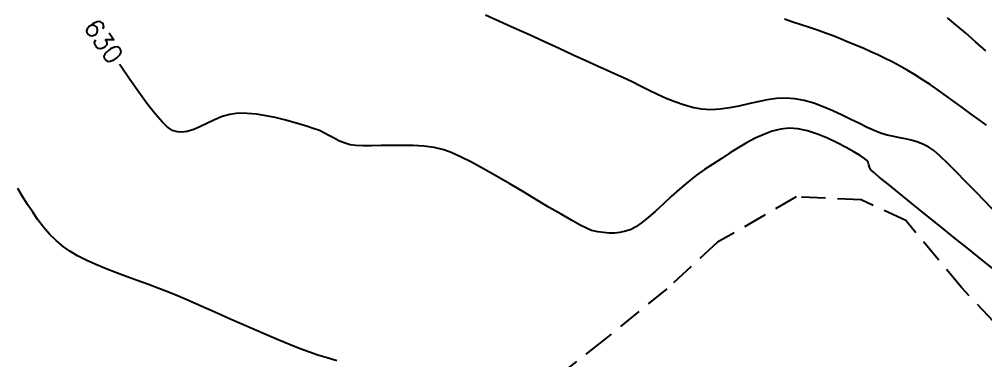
# Model space of a CAD drawing. Header units: feet. Extents: x 26064 to 27719, y 16802 to 28989.
# Drawn here: x 26317.5 to 26443.9, y 17699.9 to 17744.6 of the extents above; entities that cross this region are included whole.
import ezdxf

# ---------------------------------------------------------------- set-up
doc = ezdxf.new("R2010")
doc.units = ezdxf.units.FT
doc.header["$LTSCALE"] = 50
doc.header["$MEASUREMENT"] = 0
doc.linetypes.add('HIDDEN', pattern=[0.375, 0.25, -0.125])
doc.linetypes.add('HIDN25', pattern=[0.0938, 0.0625, -0.0313])
doc.layers.add('CONT-MJR', color=160, linetype='HIDDEN')
doc.layers.add('CONT-MNR', color=55, linetype='HIDN25')
doc.styles.add('l60', font='simplex', dxfattribs={"height": 2.4})

msp = doc.modelspace()

# ---------------------------------------------------------------- linework, layer by layer
at = {"layer": 'CONT-MJR', "color": 7}
for p, q in [((26330.7837, 17738.44535, 630), (26330.63512, 17738.66363, 630)), ((26331.99056, 17736.6842, 630), (26330.7837, 17738.44535, 630)), ((26333.15518, 17735.02105, 630), (26331.99056, 17736.6842, 630)), ((26334.25864, 17733.50775, 630), (26333.15518, 17735.02105, 630)), ((26335.28201, 17732.19618, 630), (26334.25864, 17733.50775, 630)), ((26336.20638, 17731.1382, 630), (26335.28201, 17732.19618, 630)), ((26336.86187, 17730.50925, 630), (26336.20638, 17731.1382, 630)), ((26343.0691, 17731.42487, 630), (26342.13934, 17730.96926, 630)), ((26344.04241, 17731.83216, 630), (26343.0691, 17731.42487, 630)), ((26345.07245, 17732.13331, 630), (26344.04241, 17731.83216, 630)), ((26346.1724, 17732.27048, 630), (26345.07245, 17732.13331, 630)), ((26347.34272, 17732.25191, 630), (26346.1724, 17732.27048, 630)), ((26348.55674, 17732.13743, 630), (26347.34272, 17732.25191, 630)), ((26349.78701, 17731.94656, 630), (26348.55674, 17732.13743, 630)), ((26351.00608, 17731.69882, 630), (26349.78701, 17731.94656, 630)), ((26352.18649, 17731.41374, 630), (26351.00608, 17731.69882, 630)), ((26353.30079, 17731.11084, 630), (26352.18649, 17731.41374, 630)), ((26337.29813, 17730.18181, 630), (26336.86187, 17730.50925, 630)), ((26337.56034, 17730.03844, 630), (26337.29813, 17730.18181, 630)), ((26337.6824, 17729.99048, 630), (26337.56034, 17730.03844, 630)), ((26337.86677, 17729.93439, 630), (26337.6824, 17729.99048, 630)), ((26338.23167, 17729.85619, 630), (26337.86677, 17729.93439, 630)), ((26338.771, 17729.81693, 630), (26338.23167, 17729.85619, 630)), ((26339.47954, 17729.89081, 630), (26338.771, 17729.81693, 630)), ((26340.35775, 17730.1444, 630), (26339.47954, 17729.89081, 630)), ((26341.23995, 17730.52316, 630), (26340.35775, 17730.1444, 630)), ((26342.13934, 17730.96926, 630), (26341.23995, 17730.52316, 630)), ((26354.32151, 17730.80965, 630), (26353.30079, 17731.11084, 630)), ((26355.2212, 17730.52969, 630), (26354.32151, 17730.80965, 630)), ((26355.9724, 17730.29048, 630), (26355.2212, 17730.52969, 630)), ((26356.76517, 17729.99676, 630), (26355.9724, 17730.29048, 630)), ((26357.45422, 17729.67228, 630), (26356.76517, 17729.99676, 630)), ((26416.00085, 17729.91759, 630), (26414.88522, 17729.51442, 630)), ((26417.10788, 17730.19032, 630), (26416.00085, 17729.91759, 630)), ((26418.2024, 17730.31048, 630), (26417.10788, 17730.19032, 630)), ((26419.35703, 17730.23348, 630), (26418.2024, 17730.31048, 630)), ((26420.6137, 17729.95988, 630), (26419.35703, 17730.23348, 630)), ((26421.92252, 17729.5352, 630), (26420.6137, 17729.95988, 630)), ((26358.08151, 17729.3331, 630), (26357.45422, 17729.67228, 630)), ((26358.68901, 17728.99527, 630), (26358.08151, 17729.3331, 630)), ((26359.31868, 17728.67486, 630), (26358.68901, 17728.99527, 630)), ((26360.01249, 17728.38791, 630), (26359.31868, 17728.67486, 630)), ((26413.76488, 17729.00296, 630), (26412.64374, 17728.40536, 630)), ((26414.88522, 17729.51442, 630), (26413.76488, 17729.00296, 630)), ((26423.23357, 17729.00495, 630), (26421.92252, 17729.5352, 630)), ((26424.49696, 17728.41464, 630), (26423.23357, 17729.00495, 630)), ((26360.8124, 17728.15048, 630), (26360.01249, 17728.38791, 630)), ((26361.53978, 17728.04488, 630), (26360.8124, 17728.15048, 630)), ((26362.48197, 17728.00432, 630), (26361.53978, 17728.04488, 630)), ((26363.59963, 17728.00779, 630), (26362.48197, 17728.00432, 630)), ((26364.85343, 17728.03429, 630), (26363.59963, 17728.00779, 630)), ((26366.20403, 17728.06281, 630), (26364.85343, 17728.03429, 630)), ((26367.61211, 17728.07234, 630), (26366.20403, 17728.06281, 630)), ((26369.03831, 17728.04188, 630), (26367.61211, 17728.07234, 630)), ((26370.44332, 17727.95042, 630), (26369.03831, 17728.04188, 630)), ((26371.7878, 17727.77696, 630), (26370.44332, 17727.95042, 630)), ((26373.0324, 17727.50048, 630), (26371.7878, 17727.77696, 630)), ((26374.01441, 17727.14708, 630), (26373.0324, 17727.50048, 630)), ((26411.52568, 17727.74378, 630), (26410.41463, 17727.04035, 630)), ((26412.64374, 17728.40536, 630), (26411.52568, 17727.74378, 630)), ((26425.66279, 17727.80981, 630), (26424.49696, 17728.41464, 630)), ((26426.68115, 17727.23595, 630), (26425.66279, 17727.80981, 630)), ((26375.24183, 17726.58924, 630), (26374.01441, 17727.14708, 630)), ((26376.66867, 17725.86269, 630), (26375.24183, 17726.58924, 630)), ((26409.31446, 17726.31722, 630), (26408.22909, 17725.59655, 630)), ((26410.41463, 17727.04035, 630), (26409.31446, 17726.31722, 630)), ((26427.50214, 17726.7386, 630), (26426.68115, 17727.23595, 630)), ((26428.07586, 17726.36327, 630), (26427.50214, 17726.7386, 630)), ((26428.3524, 17726.15548, 630), (26428.07586, 17726.36327, 630)), ((26428.55015, 17725.86256, 630), (26428.3524, 17726.15548, 630)), ((26378.24894, 17725.00314, 630), (26376.66867, 17725.86269, 630)), ((26379.93665, 17724.04631, 630), (26378.24894, 17725.00314, 630)), ((26407.1624, 17724.90048, 630), (26406.08755, 17724.15167, 630)), ((26408.22909, 17725.59655, 630), (26407.1624, 17724.90048, 630)), ((26428.64808, 17725.53941, 630), (26428.55015, 17725.86256, 630)), ((26428.73817, 17725.20304, 630), (26428.64808, 17725.53941, 630)), ((26428.9124, 17724.87048, 630), (26428.73817, 17725.20304, 630)), ((26429.23351, 17724.57953, 630), (26428.9124, 17724.87048, 630)), ((26381.68581, 17723.02791, 630), (26379.93665, 17724.04631, 630)), ((26406.08755, 17724.15167, 630), (26404.98764, 17723.28546, 630)), ((26430.0057, 17723.93212, 630), (26429.23351, 17724.57953, 630)), ((26431.15399, 17722.98785, 630), (26430.0057, 17723.93212, 630)), ((26383.45043, 17721.98366, 630), (26381.68581, 17723.02791, 630)), ((26403.88156, 17722.34303, 630), (26402.7882, 17721.36555, 630)), ((26404.98764, 17723.28546, 630), (26403.88156, 17722.34303, 630)), ((26432.60337, 17721.80629, 630), (26431.15399, 17722.98785, 630)), ((26385.18452, 17720.94929, 630), (26383.45043, 17721.98366, 630)), ((26402.7882, 17721.36555, 630), (26401.72643, 17720.3942, 630)), ((26434.27885, 17720.44705, 630), (26432.60337, 17721.80629, 630)), ((26386.84209, 17719.9605, 630), (26385.18452, 17720.94929, 630)), ((26388.37714, 17719.05302, 630), (26386.84209, 17719.9605, 630)), ((26401.72643, 17720.3942, 630), (26400.71514, 17719.47015, 630)), ((26436.10541, 17718.96972, 630), (26434.27885, 17720.44705, 630)), ((26389.74369, 17718.26255, 630), (26388.37714, 17719.05302, 630)), ((26399.77321, 17718.63458, 630), (26398.91952, 17717.92866, 630)), ((26400.71514, 17719.47015, 630), (26399.77321, 17718.63458, 630)), ((26438.00808, 17717.43388, 630), (26436.10541, 17718.96972, 630)), ((26390.89574, 17717.62483, 630), (26389.74369, 17718.26255, 630)), ((26391.78731, 17717.17557, 630), (26390.89574, 17717.62483, 630)), ((26398.17296, 17717.39357, 630), (26397.5524, 17717.07048, 630)), ((26398.91952, 17717.92866, 630), (26398.17296, 17717.39357, 630)), ((26439.91183, 17715.89912, 630), (26438.00808, 17717.43388, 630)), ((26392.3724, 17716.95048, 630), (26391.78731, 17717.17557, 630)), ((26393.17495, 17716.773, 630), (26392.3724, 17716.95048, 630)), ((26393.92796, 17716.64937, 630), (26393.17495, 17716.773, 630)), ((26394.64864, 17716.58619, 630), (26393.92796, 17716.64937, 630)), ((26395.35422, 17716.5901, 630), (26394.64864, 17716.58619, 630)), ((26396.0619, 17716.66771, 630), (26395.35422, 17716.5901, 630)), ((26396.78889, 17716.82562, 630), (26396.0619, 17716.66771, 630)), ((26397.5524, 17717.07048, 630), (26396.78889, 17716.82562, 630)), ((26441.74169, 17714.42504, 630), (26439.91183, 17715.89912, 630)), ((26443.42264, 17713.07123, 630), (26441.74169, 17714.42504, 630)), ((26444.87968, 17711.89728, 630), (26443.42264, 17713.07123, 630))]:
    msp.add_line(p, q, dxfattribs=at)
at = {"layer": 'CONT-MNR', "color": 7}
for p, q in [((26380.34307, 17744.29517, 629), (26378.51058, 17745.1042, 629)), ((26382.26652, 17743.42972, 629), (26380.34307, 17744.29517, 629)), ((26418.69047, 17744.2151, 628), (26417.59066, 17744.56821, 628)), ((26422.95093, 17742.77749, 628), (26421.91638, 17743.1507, 628)), ((26423.95698, 17742.38672, 628), (26422.95093, 17742.77749, 628)), ((26442.5802, 17741.6385, 627), (26441.27032, 17742.80142, 627)), ((26426.0345, 17741.54324, 628), (26425.0193, 17741.95647, 628)), ((26427.01256, 17741.13926, 628), (26426.0345, 17741.54324, 628)), ((26429.82366, 17739.90495, 628), (26428.89717, 17740.32789, 628)), ((26393.12608, 17738.43259, 629), (26391.62862, 17739.11891, 629)), ((26430.75291, 17739.46014, 628), (26429.82366, 17739.90495, 628)), ((26395.37583, 17737.43303, 629), (26394.39058, 17737.86242, 629)), ((26398.78149, 17735.82073, 629), (26397.6605, 17736.37851, 629)), ((26435.61156, 17736.71039, 628), (26434.6098, 17737.34825, 628)), ((26399.89591, 17735.26369, 629), (26398.78149, 17735.82073, 629)), ((26437.71701, 17735.27959, 628), (26436.65104, 17736.01641, 628)), ((26402.12799, 17734.21513, 629), (26401.0095, 17734.72322, 629)), ((26403.25713, 17733.75524, 629), (26402.12799, 17734.21513, 629)), ((26418.96583, 17734.17303, 629), (26417.7602, 17734.25303, 629)), ((26421.42811, 17733.57869, 629), (26420.18495, 17733.93768, 629)), ((26405.57031, 17733.04337, 629), (26404.40266, 17733.35938, 629)), ((26406.76583, 17732.82303, 629), (26405.57031, 17733.04337, 629)), ((26410.42492, 17732.97212, 629), (26409.20077, 17732.80185, 629)), ((26422.67796, 17733.12462, 629), (26421.42811, 17733.57869, 629)), ((26427.39703, 17730.92877, 629), (26426.29404, 17731.47754, 629)), ((26443.05106, 17731.41716, 628), (26442.02113, 17732.16918, 628)), ((26431.88566, 17729.21252, 629), (26431.05256, 17729.40952, 629)), ((26433.42869, 17728.91954, 629), (26432.67206, 17729.05991, 629)), ((26436.49583, 17727.83803, 629), (26435.68911, 17728.25067, 629)), ((26437.95243, 17726.665, 629), (26437.12193, 17727.38837, 629)), ((26438.95041, 17725.71748, 629), (26437.95243, 17726.665, 629)), ((26318.60133, 17720.32883, 631), (26317.95549, 17721.37228, 631)), ((26419.12366, 17721.33532, 631), (26408.83523, 17715.38395, 631)), ((26427.65216, 17720.92953, 631), (26419.12366, 17721.33532, 631)), ((26443.87841, 17720.67665, 629), (26442.57987, 17722.02538, 629)), ((26319.26756, 17719.30902, 631), (26318.60133, 17720.32883, 631)), ((26433.47322, 17718.22436, 631), (26427.65216, 17720.92953, 631)), ((26321.48327, 17716.46919, 631), (26320.69907, 17717.37142, 631)), ((26440.78342, 17709.4326, 631), (26433.47322, 17718.22436, 631)), ((26323.23583, 17714.83672, 631), (26322.3257, 17715.62169, 631)), ((26408.83523, 17715.38395, 631), (26402.20195, 17709.29735, 631)), ((26326.28152, 17713.04004, 631), (26325.13213, 17713.62163, 631)), ((26327.53213, 17712.47429, 631), (26326.28152, 17713.04004, 631)), ((26328.85926, 17711.92328, 631), (26327.53213, 17712.47429, 631)), ((26330.23818, 17711.38591, 631), (26328.85926, 17711.92328, 631)), ((26335.7777, 17709.35091, 631), (26334.43866, 17709.84468, 631)), ((26402.20195, 17709.29735, 631), (26394.07954, 17702.66971, 631)), ((26448.22897, 17701.58765, 631), (26440.78342, 17709.4326, 631)), ((26340.59736, 17707.34631, 631), (26339.33023, 17707.9046, 631)), ((26341.98912, 17706.7274, 631), (26340.59736, 17707.34631, 631)), ((26346.63098, 17704.6625, 631), (26345.03404, 17705.36994, 631)), ((26394.07954, 17702.66971, 631), (26385.16232, 17695.67489, 631))]:
    msp.add_line(p, q, dxfattribs=at)
at = {"layer": 'CONT-MNR', "color": 7, "extrusion": (0.306007, 0.952029, 0)}
msp.add_line((26419.78128, 17743.86449, 628), (26418.69047, 17744.2151, 628), dxfattribs=at)
at = {"layer": 'CONT-MNR', "color": 7, "extrusion": (-0.311583, -0.950219, 0)}
msp.add_line((26420.8582, 17743.51136, 628), (26419.78128, 17743.86449, 628), dxfattribs=at)
at = {"layer": 'CONT-MNR', "color": 7, "extrusion": (-0.633013, -0.774141, 0)}
msp.add_line((26440.03822, 17743.86212, 627), (26438.93169, 17744.76693, 627), dxfattribs=at)
at = {"layer": 'CONT-MNR', "color": 7, "extrusion": (-0.652426, -0.757852, 0)}
msp.add_line((26441.27032, 17742.80142, 627), (26440.03822, 17743.86212, 627), dxfattribs=at)
at = {"layer": 'CONT-MNR', "color": 7, "extrusion": (-0.414804, -0.909911, 0)}
msp.add_line((26384.23466, 17742.5325, 629), (26382.26652, 17743.42972, 629), dxfattribs=at)
at = {"layer": 'CONT-MNR', "color": 7, "extrusion": (-0.417802, -0.908538, 0)}
msp.add_line((26386.20122, 17741.62815, 629), (26384.23466, 17742.5325, 629), dxfattribs=at)
at = {"layer": 'CONT-MNR', "color": 7, "extrusion": (-0.322611, -0.946532, 0)}
msp.add_line((26421.91638, 17743.1507, 628), (26420.8582, 17743.51136, 628), dxfattribs=at)
at = {"layer": 'CONT-MNR', "color": 7, "extrusion": (-0.41955, -0.907732, 0)}
msp.add_line((26388.11991, 17740.74134, 629), (26386.20122, 17741.62815, 629), dxfattribs=at)
at = {"layer": 'CONT-MNR', "color": 7, "extrusion": (-0.375386, -0.926869, 0)}
msp.add_line((26425.0193, 17741.95647, 628), (26423.95698, 17742.38672, 628), dxfattribs=at)
at = {"layer": 'CONT-MNR', "color": 7, "extrusion": (0.670682, 0.741745, 0)}
msp.add_line((26443.92004, 17740.42702, 627), (26442.5802, 17741.6385, 627), dxfattribs=at)
at = {"layer": 'CONT-MNR', "color": 7, "extrusion": (0.420094, 0.90748, 0)}
msp.add_line((26389.94447, 17739.89671, 629), (26388.11991, 17740.74134, 629), dxfattribs=at)
at = {"layer": 'CONT-MNR', "color": 7, "extrusion": (-0.389825, -0.920889, 0)}
msp.add_line((26427.96346, 17740.73673, 628), (26427.01256, 17741.13926, 628), dxfattribs=at)
at = {"layer": 'CONT-MNR', "color": 7, "extrusion": (-0.401104, -0.916032, 0)}
msp.add_line((26428.89717, 17740.32789, 628), (26427.96346, 17740.73673, 628), dxfattribs=at)
at = {"layer": 'CONT-MNR', "color": 7, "extrusion": (-0.41928, -0.907857, 0)}
msp.add_line((26391.62862, 17739.11891, 629), (26389.94447, 17739.89671, 629), dxfattribs=at)
at = {"layer": 'CONT-MNR', "color": 7, "extrusion": (-0.449838, -0.89311, 0)}
msp.add_line((26431.6949, 17738.98568, 628), (26430.75291, 17739.46014, 628), dxfattribs=at)
at = {"layer": 'CONT-MNR', "color": 7, "extrusion": (-0.468717, -0.883348, 0)}
msp.add_line((26432.6596, 17738.4738, 628), (26431.6949, 17738.98568, 628), dxfattribs=at)
at = {"layer": 'CONT-MNR', "color": 7, "extrusion": (0.411056, 0.91161, 0)}
msp.add_line((26394.39058, 17737.86242, 629), (26393.12608, 17738.43259, 629), dxfattribs=at)
at = {"layer": 'CONT-MNR', "color": 7, "extrusion": (0.487637, 0.873047, 0)}
msp.add_line((26433.65698, 17737.91672, 628), (26432.6596, 17738.4738, 628), dxfattribs=at)
at = {"layer": 'CONT-MNR', "color": 7, "extrusion": (-0.512358, -0.858772, 0)}
msp.add_line((26434.6098, 17737.34825, 628), (26433.65698, 17737.91672, 628), dxfattribs=at)
at = {"layer": 'CONT-MNR', "color": 7, "extrusion": (0.406202, 0.913783, 0)}
msp.add_line((26396.52719, 17736.92122, 629), (26395.37583, 17737.43303, 629), dxfattribs=at)
at = {"layer": 'CONT-MNR', "color": 7, "extrusion": (-0.431903, -0.90192, 0)}
msp.add_line((26397.6605, 17736.37851, 629), (26396.52719, 17736.92122, 629), dxfattribs=at)
at = {"layer": 'CONT-MNR', "color": 7, "extrusion": (-0.555249, -0.831684, 0)}
msp.add_line((26436.65104, 17736.01641, 628), (26435.61156, 17736.71039, 628), dxfattribs=at)
at = {"layer": 'CONT-MNR', "color": 7, "extrusion": (-0.436635, -0.899639, 0)}
msp.add_line((26401.0095, 17734.72322, 629), (26399.89591, 17735.26369, 629), dxfattribs=at)
at = {"layer": 'CONT-MNR', "color": 7, "extrusion": (-0.578289, -0.815832, 0)}
msp.add_line((26438.79824, 17734.51318, 628), (26437.71701, 17735.27959, 628), dxfattribs=at)
at = {"layer": 'CONT-MNR', "color": 7, "extrusion": (-0.326616, -0.945157, 0)}
msp.add_line((26404.40266, 17733.35938, 629), (26403.25713, 17733.75524, 629), dxfattribs=at)
at = {"layer": 'CONT-MNR', "color": 7, "extrusion": (0.222235, -0.974993, 0)}
msp.add_line((26414.10447, 17733.77346, 629), (26412.87842, 17733.49399, 629), dxfattribs=at)
at = {"layer": 'CONT-MNR', "color": 7, "extrusion": (0.195366, -0.98073, 0)}
msp.add_line((26415.32788, 17734.01716, 629), (26414.10447, 17733.77346, 629), dxfattribs=at)
at = {"layer": 'CONT-MNR', "color": 7, "extrusion": (0.139607, -0.990207, 0)}
msp.add_line((26416.54701, 17734.18905, 629), (26415.32788, 17734.01716, 629), dxfattribs=at)
at = {"layer": 'CONT-MNR', "color": 7, "extrusion": (0.052663, -0.998612, 0)}
msp.add_line((26417.7602, 17734.25303, 629), (26416.54701, 17734.18905, 629), dxfattribs=at)
at = {"layer": 'CONT-MNR', "color": 7, "extrusion": (-0.189551, -0.981871, 0)}
msp.add_line((26420.18495, 17733.93768, 629), (26418.96583, 17734.17303, 629), dxfattribs=at)
at = {"layer": 'CONT-MNR', "color": 7, "extrusion": (-0.584963, -0.81106, 0)}
msp.add_line((26439.88348, 17733.73046, 628), (26438.79824, 17734.51318, 628), dxfattribs=at)
at = {"layer": 'CONT-MNR', "color": 7, "extrusion": (0.589018, 0.80812, 0)}
msp.add_line((26440.96152, 17732.94471, 628), (26439.88348, 17733.73046, 628), dxfattribs=at)
at = {"layer": 'CONT-MNR', "color": 7, "extrusion": (-0.068091, -0.997679, 0)}
msp.add_line((26407.98052, 17732.74013, 629), (26406.76583, 17732.82303, 629), dxfattribs=at)
at = {"layer": 'CONT-MNR', "color": 7, "extrusion": (0.050516, -0.998723, 0)}
msp.add_line((26409.20077, 17732.80185, 629), (26407.98052, 17732.74013, 629), dxfattribs=at)
at = {"layer": 'CONT-MNR', "color": 7, "extrusion": (0.194158, -0.98097, 0)}
msp.add_line((26411.65135, 17733.21486, 629), (26410.42492, 17732.97212, 629), dxfattribs=at)
at = {"layer": 'CONT-MNR', "color": 7, "extrusion": (0.221818, -0.975088, 0)}
msp.add_line((26412.87842, 17733.49399, 629), (26411.65135, 17733.21486, 629), dxfattribs=at)
at = {"layer": 'CONT-MNR', "color": 7, "extrusion": (0.387316, 0.921947, 0)}
msp.add_line((26423.91714, 17732.60403, 629), (26422.67796, 17733.12462, 629), dxfattribs=at)
at = {"layer": 'CONT-MNR', "color": 7, "extrusion": (-0.418783, -0.908086, 0)}
msp.add_line((26425.12829, 17732.04549, 629), (26423.91714, 17732.60403, 629), dxfattribs=at)
at = {"layer": 'CONT-MNR', "color": 7, "extrusion": (-0.590611, -0.806956, 0)}
msp.add_line((26442.02113, 17732.16918, 628), (26440.96152, 17732.94471, 628), dxfattribs=at)
at = {"layer": 'CONT-MNR', "color": 7, "extrusion": (-0.437977, -0.898986, 0)}
msp.add_line((26426.29404, 17731.47754, 629), (26425.12829, 17732.04549, 629), dxfattribs=at)
at = {"layer": 'CONT-MNR', "color": 7, "extrusion": (0.586, 0.810311, 0)}
msp.add_line((26444.04009, 17730.70192, 628), (26443.05106, 17731.41716, 628), dxfattribs=at)
at = {"layer": 'CONT-MNR', "color": 7, "extrusion": (-0.439906, -0.898044, 0)}
msp.add_line((26428.4199, 17730.42771, 629), (26427.39703, 17730.92877, 629), dxfattribs=at)
at = {"layer": 'CONT-MNR', "color": 7, "extrusion": (-0.417165, -0.908831, 0)}
msp.add_line((26429.34529, 17730.00295, 629), (26428.4199, 17730.42771, 629), dxfattribs=at)
at = {"layer": 'CONT-MNR', "color": 7, "extrusion": (-0.367134, -0.930168, 0)}
msp.add_line((26430.15583, 17729.68303, 629), (26429.34529, 17730.00295, 629), dxfattribs=at)
at = {"layer": 'CONT-MNR', "color": 7, "extrusion": (-0.291739, -0.956498, 0)}
msp.add_line((26431.05256, 17729.40952, 629), (26430.15583, 17729.68303, 629), dxfattribs=at)
at = {"layer": 'CONT-MNR', "color": 7, "extrusion": (-0.190516, -0.981684, 0)}
msp.add_line((26432.67206, 17729.05991, 629), (26431.88566, 17729.21252, 629), dxfattribs=at)
at = {"layer": 'CONT-MNR', "color": 7, "extrusion": (-0.210614, -0.977569, 0)}
msp.add_line((26434.17246, 17728.7593, 629), (26433.42869, 17728.91954, 629), dxfattribs=at)
at = {"layer": 'CONT-MNR', "color": 7, "extrusion": (-0.273033, -0.962005, 0)}
msp.add_line((26434.9203, 17728.54705, 629), (26434.17246, 17728.7593, 629), dxfattribs=at)
at = {"layer": 'CONT-MNR', "color": 7, "extrusion": (-0.359699, -0.933068, 0)}
msp.add_line((26435.68911, 17728.25067, 629), (26434.9203, 17728.54705, 629), dxfattribs=at)
at = {"layer": 'CONT-MNR', "color": 7, "extrusion": (-0.583342, -0.812226, 0)}
msp.add_line((26437.12193, 17727.38837, 629), (26436.49583, 17727.83803, 629), dxfattribs=at)
at = {"layer": 'CONT-MNR', "color": 7, "extrusion": (-0.705099, -0.709109, 0)}
msp.add_line((26440.07894, 17724.59534, 629), (26438.95041, 17725.71748, 629), dxfattribs=at)
at = {"layer": 'CONT-MNR', "color": 7, "extrusion": (0.714253, 0.699888, 0)}
msp.add_line((26441.30107, 17723.34812, 629), (26440.07894, 17724.59534, 629), dxfattribs=at)
at = {"layer": 'CONT-MNR', "color": 7, "extrusion": (0.857744, 0.514078, 0)}
msp.add_line((26317.95549, 17721.37228, 631), (26317.32061, 17722.43159, 631), dxfattribs=at)
at = {"layer": 'CONT-MNR', "color": 7, "extrusion": (0.718947, 0.695065, 0)}
msp.add_line((26442.57987, 17722.02538, 629), (26441.30107, 17723.34812, 629), dxfattribs=at)
at = {"layer": 'CONT-MNR', "color": 7, "extrusion": (0.718894, 0.69512, 0)}
msp.add_line((26445.15976, 17719.35148, 629), (26443.87841, 17720.67665, 629), dxfattribs=at)
at = {"layer": 'CONT-MNR', "color": 7, "extrusion": (0.817588, 0.575804, 0)}
msp.add_line((26319.96366, 17718.32063, 631), (26319.26756, 17719.30902, 631), dxfattribs=at)
at = {"layer": 'CONT-MNR', "color": 7, "extrusion": (0.790501, 0.61246, 0)}
msp.add_line((26320.69907, 17717.37142, 631), (26319.96366, 17718.32063, 631), dxfattribs=at)
at = {"layer": 'CONT-MNR', "color": 7, "extrusion": (0.709221, 0.704986, 0)}
msp.add_line((26322.3257, 17715.62169, 631), (26321.48327, 17716.46919, 631), dxfattribs=at)
at = {"layer": 'CONT-MNR', "color": 7, "extrusion": (-0.57696, -0.816773, 0)}
msp.add_line((26324.10866, 17714.22016, 631), (26323.23583, 17714.83672, 631), dxfattribs=at)
at = {"layer": 'CONT-MNR', "color": 7, "extrusion": (-0.504816, -0.863227, 0)}
msp.add_line((26325.13213, 17713.62163, 631), (26324.10866, 17714.22016, 631), dxfattribs=at)
at = {"layer": 'CONT-MNR', "color": 7, "extrusion": (0.349703, 0.936861, 0)}
msp.add_line((26331.64419, 17710.86109, 631), (26330.23818, 17711.38591, 631), dxfattribs=at)
at = {"layer": 'CONT-MNR', "color": 7, "extrusion": (-0.342469, -0.939529, 0)}
msp.add_line((26333.05259, 17710.34771, 631), (26331.64419, 17710.86109, 631), dxfattribs=at)
at = {"layer": 'CONT-MNR', "color": 7, "extrusion": (-0.341145, -0.940011, 0)}
msp.add_line((26334.43866, 17709.84468, 631), (26333.05259, 17710.34771, 631), dxfattribs=at)
at = {"layer": 'CONT-MNR', "color": 7, "extrusion": (-0.357825, -0.933789, 0)}
msp.add_line((26337.04499, 17708.86528, 631), (26335.7777, 17709.35091, 631), dxfattribs=at)
at = {"layer": 'CONT-MNR', "color": 7, "extrusion": (-0.378353, -0.925661, 0)}
msp.add_line((26338.21583, 17708.38672, 631), (26337.04499, 17708.86528, 631), dxfattribs=at)
at = {"layer": 'CONT-MNR', "color": 7, "extrusion": (-0.397057, -0.917794, 0)}
msp.add_line((26339.33023, 17707.9046, 631), (26338.21583, 17708.38672, 631), dxfattribs=at)
at = {"layer": 'CONT-MNR', "color": 7, "extrusion": (-0.407433, -0.913235, 0)}
msp.add_line((26343.47738, 17706.06342, 631), (26341.98912, 17706.7274, 631), dxfattribs=at)
at = {"layer": 'CONT-MNR', "color": 7, "extrusion": (-0.40694, -0.913455, 0)}
msp.add_line((26345.03404, 17705.36994, 631), (26343.47738, 17706.06342, 631), dxfattribs=at)
at = {"layer": 'CONT-MNR', "color": 7, "extrusion": (-0.401699, -0.915772, 0)}
msp.add_line((26348.24009, 17703.95668, 631), (26346.63098, 17704.6625, 631), dxfattribs=at)
at = {"layer": 'CONT-MNR', "color": 7, "extrusion": (-0.396779, -0.917914, 0)}
msp.add_line((26349.83325, 17703.26802, 631), (26348.24009, 17703.95668, 631), dxfattribs=at)
at = {"layer": 'CONT-MNR', "color": 7, "extrusion": (0.389917, 0.92085, 0)}
msp.add_line((26351.38235, 17702.61208, 631), (26349.83325, 17703.26802, 631), dxfattribs=at)
at = {"layer": 'CONT-MNR', "color": 7, "extrusion": (-0.380489, -0.924786, 0)}
msp.add_line((26352.85927, 17702.00442, 631), (26351.38235, 17702.61208, 631), dxfattribs=at)
at = {"layer": 'CONT-MNR', "color": 7, "extrusion": (-0.367407, -0.93006, 0)}
msp.add_line((26354.2359, 17701.46061, 631), (26352.85927, 17702.00442, 631), dxfattribs=at)
at = {"layer": 'CONT-MNR', "color": 7, "extrusion": (0.348711, 0.93723, 0)}
msp.add_line((26355.48413, 17700.99618, 631), (26354.2359, 17701.46061, 631), dxfattribs=at)
at = {"layer": 'CONT-MNR', "color": 7, "extrusion": (-0.320571, -0.947225, 0)}
msp.add_line((26356.57583, 17700.62672, 631), (26355.48413, 17700.99618, 631), dxfattribs=at)
at = {"layer": 'CONT-MNR', "color": 7, "extrusion": (-0.291086, -0.956697, 0)}
msp.add_line((26357.79485, 17700.25582, 631), (26356.57583, 17700.62672, 631), dxfattribs=at)
at = {"layer": 'CONT-MNR', "color": 7, "extrusion": (-0.273017, -0.962009, 0)}
msp.add_line((26359.06966, 17699.89403, 631), (26357.79485, 17700.25582, 631), dxfattribs=at)

# ---------------------------------------------------------------- texts
at = {"layer": 'CONT-MJR', "color": 7, "style": 'l60'}
msp.add_text('630', height=2.4, rotation=304.4224317, dxfattribs=at).set_placement((26325.82241, 17743.5744, 630))

doc.saveas('drawing.dxf')
